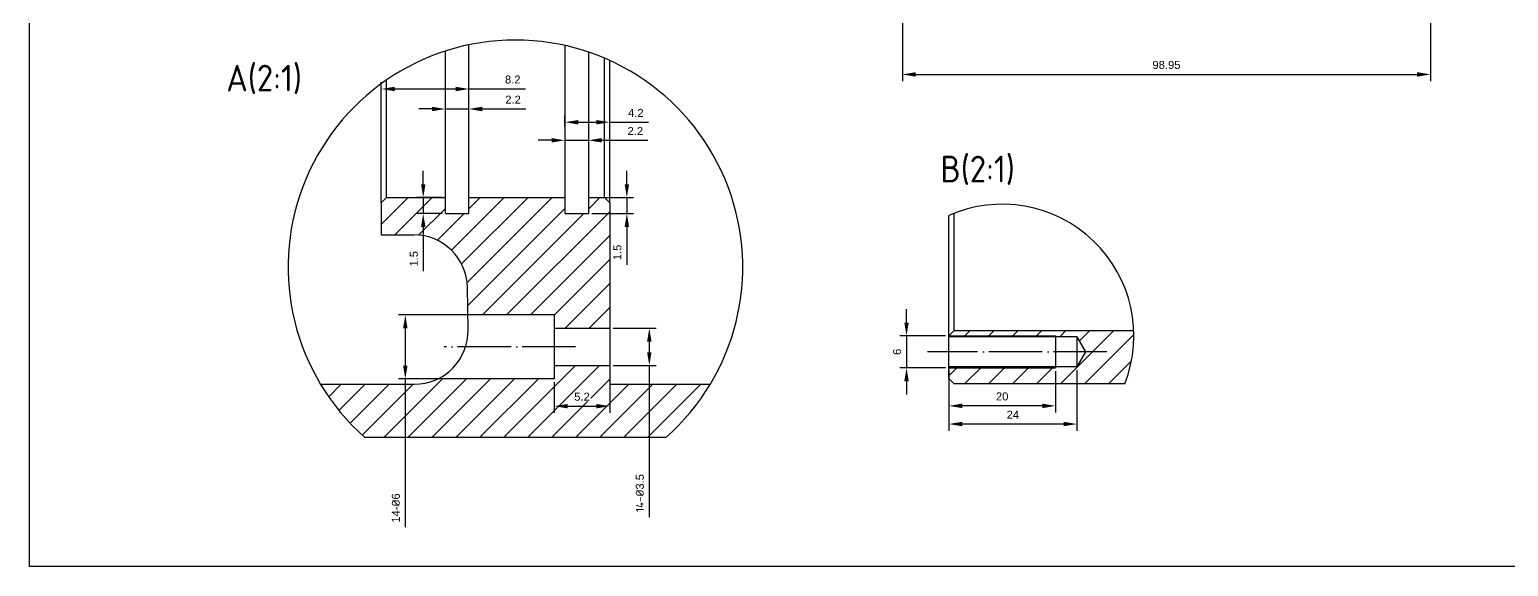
# Model space of a CAD drawing. Header units: millimetres. Extents: x -1183 to 2432, y -404 to 1213.
# Drawn here: x 0 to 277.1, y 0 to 100.7 of the extents above; entities that cross this region are included whole.
import ezdxf

# ---------------------------------------------------------------- set-up
doc = ezdxf.new("R2010")
doc.units = ezdxf.units.MM
doc.linetypes.add('c10', pattern=[12, 10, -1, 0, -1])
for name, color, linetype in [('中心線', 1, 'c10'), ('標註', 3, 'Continuous'), ('系實現', 4, 'Continuous'), ('細實線', 4, 'Continuous')]:
    doc.layers.add(name, color=color, linetype=linetype)
doc.styles.get("Standard").update_dxf_attribs({"font": 'isocp.shx', "height": 5, "bigfont": 'chineset.shx'})
doc.styles.add('可註解', font='arial.ttf')
doc.dimstyles.new('ISO-25', dxfattribs={"dimtxt": 1.5, "dimasz": 2.5, "dimexe": 1.25, "dimexo": 0.625, "dimgap": 1, "dimtad": 1, "dimdec": 3, "dimdsep": 46, "dimtxsty": '可註解', "dimcen": 2.5, "dimclrd": 3, "dimclre": 3, "dimclrt": 3, "dimadec": 1, "dimazin": 0, "dimtfac": 1, "dimtdec": 3, "dimtmove": 0, "dimatfit": 3, "dimfxl": 1, "dimtfill": 1, "dimtfillclr": 256, "dimarcsym": 0})

# ---------------------------------------------------------------- blocks, each defined once
blk = doc.blocks.new('*D252')
at = {"layer": '標註', "color": 3, "lineweight": -2, "transparency": 16777216}
for p, q in [((100.31, 82.56), (100.31, 84.55)), ((102.81, 83.3), (106.21, 83.3)), ((108.71, 82.56), (108.71, 84.55)), ((108.71, 83.3), (115.99, 83.3))]:
    blk.add_line(p, q, dxfattribs=at)
at = {"layer": '標註', "color": 3, "transparency": 16777216}
for points in [[(102.81, 83.71), (102.81, 82.88), (100.31, 83.3)], [(106.21, 83.71), (106.21, 82.88), (108.71, 83.3)]]:
    blk.add_solid(points, dxfattribs=at)
at = {"layer": '標註', "color": 3, "transparency": 16777216, "insert": (113.6, 85.05), "char_height": 1.5, "attachment_point": 5, "style": '可註解', "bg_fill": 3, "box_fill_scale": 1.1, "bg_fill_color": 256, "bg_fill_true_color": 13158600, "bg_fill_transparency": 0}
blk.add_mtext('4.2', dxfattribs=at)
blk = doc.blocks.new('*D253')
at = {"layer": '標註', "color": 3, "lineweight": -2, "transparency": 16777216}
for p, q in [((100.31, 80.9), (100.31, 78.66)), ((104.71, 80.9), (104.71, 78.66)), ((97.81, 79.91), (95.31, 79.91)), ((100.31, 79.91), (104.71, 79.91)), ((107.21, 79.91), (115.87, 79.91))]:
    blk.add_line(p, q, dxfattribs=at)
at = {"layer": '標註', "color": 3, "transparency": 16777216}
for points in [[(97.81, 80.32), (97.81, 79.49), (100.31, 79.91)], [(107.21, 80.32), (107.21, 79.49), (104.71, 79.91)]]:
    blk.add_solid(points, dxfattribs=at)
at = {"layer": '標註', "color": 3, "transparency": 16777216, "insert": (113.5, 81.66), "char_height": 1.5, "attachment_point": 5, "style": '可註解', "bg_fill": 3, "box_fill_scale": 1.1, "bg_fill_color": 256, "bg_fill_true_color": 13158600, "bg_fill_transparency": 0}
blk.add_mtext('2.2', dxfattribs=at)
blk = doc.blocks.new('*D254')
at = {"layer": '標註', "color": 3, "lineweight": -2, "transparency": 16777216}
for p, q in [((65.91, 82.62), (65.91, 90.78)), ((68.41, 89.53), (79.81, 89.53)), ((82.31, 82.62), (82.31, 90.78)), ((82.31, 89.53), (92.9, 89.53))]:
    blk.add_line(p, q, dxfattribs=at)
at = {"layer": '標註', "color": 3, "transparency": 16777216}
for points in [[(68.41, 89.95), (68.41, 89.11), (65.91, 89.53)], [(79.81, 89.95), (79.81, 89.11), (82.31, 89.53)]]:
    blk.add_solid(points, dxfattribs=at)
at = {"layer": '標註', "color": 3, "transparency": 16777216, "insert": (90.54, 91.3), "char_height": 1.5, "attachment_point": 5, "style": '可註解', "bg_fill": 3, "box_fill_scale": 1.1, "bg_fill_color": 256, "bg_fill_true_color": 13158600, "bg_fill_transparency": 0}
blk.add_mtext('8.2', dxfattribs=at)
blk = doc.blocks.new('*D255')
at = {"layer": '標註', "color": 3, "lineweight": -2, "transparency": 16777216}
for p, q in [((77.91, 82.04), (77.91, 87.03)), ((82.31, 82.04), (82.31, 87.03)), ((75.41, 85.78), (72.91, 85.78)), ((77.91, 85.78), (82.31, 85.78)), ((84.81, 85.78), (92.97, 85.78))]:
    blk.add_line(p, q, dxfattribs=at)
at = {"layer": '標註', "color": 3, "transparency": 16777216}
for points in [[(75.41, 86.2), (75.41, 85.36), (77.91, 85.78)], [(84.81, 86.2), (84.81, 85.36), (82.31, 85.78)]]:
    blk.add_solid(points, dxfattribs=at)
at = {"layer": '標註', "color": 3, "transparency": 16777216, "insert": (90.6, 87.53), "char_height": 1.5, "attachment_point": 5, "style": '可註解', "bg_fill": 3, "box_fill_scale": 1.1, "bg_fill_color": 256, "bg_fill_true_color": 13158600, "bg_fill_transparency": 0}
blk.add_mtext('2.2', dxfattribs=at)
blk = doc.blocks.new('*D256')
at = {"layer": '標註', "color": 3, "lineweight": -2, "transparency": 16777216}
for p, q in [((73.76, 71.68), (73.76, 74.18)), ((77.29, 69.18), (72.51, 69.18)), ((73.76, 69.18), (73.76, 66.18)), ((77.29, 66.18), (72.51, 66.18)), ((73.76, 63.68), (73.76, 55.39))]:
    blk.add_line(p, q, dxfattribs=at)
at = {"layer": '標註', "color": 3, "transparency": 16777216}
for points in [[(73.35, 71.68), (74.18, 71.68), (73.76, 69.18)], [(73.35, 63.68), (74.18, 63.68), (73.76, 66.18)]]:
    blk.add_solid(points, dxfattribs=at)
at = {"layer": '標註', "color": 3, "transparency": 16777216, "insert": (72, 57.69), "char_height": 1.5, "attachment_point": 5, "rotation": 90, "style": '可註解', "bg_fill": 3, "box_fill_scale": 1.1, "bg_fill_color": 256, "bg_fill_true_color": 13158600, "bg_fill_transparency": 0}
blk.add_mtext('1.5', dxfattribs=at)
blk = doc.blocks.new('*D257')
at = {"layer": '標註', "color": 3, "lineweight": -2, "transparency": 16777216}
for p, q in [((111.92, 71.68), (111.92, 74.18)), ((105.34, 69.18), (113.17, 69.18)), ((111.92, 69.18), (111.92, 66.18)), ((105.34, 66.18), (113.17, 66.18)), ((111.92, 63.68), (111.92, 56.58))]:
    blk.add_line(p, q, dxfattribs=at)
at = {"layer": '標註', "color": 3, "transparency": 16777216}
for points in [[(111.5, 71.68), (112.33, 71.68), (111.92, 69.18)], [(111.5, 63.68), (112.33, 63.68), (111.92, 66.18)]]:
    blk.add_solid(points, dxfattribs=at)
at = {"layer": '標註', "color": 3, "transparency": 16777216, "insert": (110.15, 58.88), "char_height": 1.5, "attachment_point": 5, "rotation": 90, "style": '可註解', "bg_fill": 3, "box_fill_scale": 1.1, "bg_fill_color": 256, "bg_fill_true_color": 13158600, "bg_fill_transparency": 0}
blk.add_mtext('1.5', dxfattribs=at)
blk = doc.blocks.new('*D258')
at = {"layer": '標註', "color": 3, "lineweight": -2, "transparency": 16777216}
for p, q in [((98.31, 34.56), (98.31, 28.81)), ((108.71, 34.56), (108.71, 28.81)), ((100.81, 30.06), (106.21, 30.06))]:
    blk.add_line(p, q, dxfattribs=at)
at = {"layer": '標註', "color": 3, "transparency": 16777216}
for points in [[(100.81, 30.47), (100.81, 29.64), (98.31, 30.06)], [(106.21, 30.47), (106.21, 29.64), (108.71, 30.06)]]:
    blk.add_solid(points, dxfattribs=at)
at = {"layer": '標註', "color": 3, "transparency": 16777216, "insert": (103.51, 31.82), "char_height": 1.5, "attachment_point": 5, "style": '可註解', "bg_fill": 3, "box_fill_scale": 1.1, "bg_fill_color": 256, "bg_fill_true_color": 13158600, "bg_fill_transparency": 0}
blk.add_mtext('5.2', dxfattribs=at)
blk = doc.blocks.new('*D259')
at = {"layer": '標註', "color": 3, "lineweight": -2, "transparency": 16777216}
for p, q in [((109.34, 44.68), (117.38, 44.68)), ((116.13, 42.18), (116.13, 40.18)), ((109.34, 37.68), (117.38, 37.68)), ((116.13, 37.68), (116.13, 9.26))]:
    blk.add_line(p, q, dxfattribs=at)
at = {"layer": '標註', "color": 3, "transparency": 16777216}
for points in [[(115.71, 42.18), (116.54, 42.18), (116.13, 44.68)], [(115.71, 40.18), (116.54, 40.18), (116.13, 37.68)]]:
    blk.add_solid(points, dxfattribs=at)
at = {"layer": '標註', "color": 3, "transparency": 16777216, "insert": (114.36, 13.77), "char_height": 1.5, "attachment_point": 5, "rotation": 90, "style": '可註解', "bg_fill": 3, "box_fill_scale": 1.1, "bg_fill_color": 256, "bg_fill_true_color": 13158600, "bg_fill_transparency": 0}
blk.add_mtext('{\\fISOCPEUR|b0|i0|c136|p34;14-%%C}3.5', dxfattribs=at)
blk = doc.blocks.new('*D260')
at = {"layer": '標註', "color": 3, "lineweight": -2, "transparency": 16777216}
for p, q in [((89.59, 47.18), (69.15, 47.18)), ((70.4, 44.68), (70.4, 37.68)), ((89.59, 35.18), (69.15, 35.18)), ((70.4, 35.18), (70.4, 7.35))]:
    blk.add_line(p, q, dxfattribs=at)
at = {"layer": '標註', "color": 3, "transparency": 16777216}
for points in [[(69.99, 44.68), (70.82, 44.68), (70.4, 47.18)], [(69.99, 37.68), (70.82, 37.68), (70.4, 35.18)]]:
    blk.add_solid(points, dxfattribs=at)
at = {"layer": '標註', "color": 3, "transparency": 16777216, "insert": (68.64, 10.96), "char_height": 1.5, "attachment_point": 5, "rotation": 90, "style": '可註解', "bg_fill": 3, "box_fill_scale": 1.1, "bg_fill_color": 256, "bg_fill_true_color": 13158600, "bg_fill_transparency": 0}
blk.add_mtext('14-{\\fISOCPEUR|b0|i0|c136|p34;%%C}6', dxfattribs=at)
blk = doc.blocks.new('*D263')
at = {"layer": '標註', "color": 3, "lineweight": -2, "transparency": 16777216}
for p, q in [((163.55, 120.03), (163.55, 91.01)), ((262.5, 120.03), (262.5, 91.01)), ((166.05, 92.26), (260, 92.26))]:
    blk.add_line(p, q, dxfattribs=at)
at = {"layer": '標註', "color": 3, "transparency": 16777216}
for points in [[(166.05, 92.68), (166.05, 91.84), (163.55, 92.26)], [(260, 92.68), (260, 91.84), (262.5, 92.26)]]:
    blk.add_solid(points, dxfattribs=at)
at = {"layer": '標註', "color": 3, "transparency": 16777216, "insert": (213.03, 94.03), "char_height": 1.5, "attachment_point": 5, "style": '可註解', "bg_fill": 3, "box_fill_scale": 1.1, "bg_fill_color": 256, "bg_fill_true_color": 13158600, "bg_fill_transparency": 0}
blk.add_mtext('98.95', dxfattribs=at)
blk = doc.blocks.new('*D264')
at = {"layer": '標註', "color": 3, "lineweight": -2, "transparency": 16777216}
for p, q in [((172.25, 36.82), (172.25, 25.45)), ((196.25, 36.82), (196.25, 25.45)), ((193.75, 26.7), (174.75, 26.7))]:
    blk.add_line(p, q, dxfattribs=at)
at = {"layer": '標註', "color": 3, "transparency": 16777216}
for points in [[(174.75, 27.12), (174.75, 26.29), (172.25, 26.7)], [(193.75, 27.12), (193.75, 26.29), (196.25, 26.7)]]:
    blk.add_solid(points, dxfattribs=at)
at = {"layer": '標註', "color": 3, "transparency": 16777216, "insert": (184.25, 28.46), "char_height": 1.5, "attachment_point": 5, "style": '可註解', "bg_fill": 3, "box_fill_scale": 1.1, "bg_fill_color": 256, "bg_fill_true_color": 13158600, "bg_fill_transparency": 0}
blk.add_mtext('24', dxfattribs=at)
blk = doc.blocks.new('*D265')
at = {"layer": '標註', "color": 3, "lineweight": -2, "transparency": 16777216}
for p, q in [((172.25, 36.62), (172.25, 28.86)), ((192.25, 36.62), (192.25, 28.86)), ((189.75, 30.11), (174.75, 30.11))]:
    blk.add_line(p, q, dxfattribs=at)
at = {"layer": '標註', "color": 3, "transparency": 16777216}
for points in [[(174.75, 30.53), (174.75, 29.69), (172.25, 30.11)], [(189.75, 30.53), (189.75, 29.69), (192.25, 30.11)]]:
    blk.add_solid(points, dxfattribs=at)
at = {"layer": '標註', "color": 3, "transparency": 16777216, "insert": (182.25, 31.87), "char_height": 1.5, "attachment_point": 5, "style": '可註解', "bg_fill": 3, "box_fill_scale": 1.1, "bg_fill_color": 256, "bg_fill_true_color": 13158600, "bg_fill_transparency": 0}
blk.add_mtext('20', dxfattribs=at)
blk = doc.blocks.new('*D266')
at = {"layer": '標註', "color": 3, "lineweight": -2, "transparency": 16777216}
for p, q in [((164.32, 45.74), (164.32, 48.24)), ((171.62, 43.24), (163.07, 43.24)), ((164.32, 43.24), (164.32, 37.24)), ((171.62, 37.24), (163.07, 37.24)), ((164.32, 34.74), (164.32, 32.24))]:
    blk.add_line(p, q, dxfattribs=at)
at = {"layer": '標註', "color": 3, "transparency": 16777216}
for points in [[(163.91, 45.74), (164.74, 45.74), (164.32, 43.24)], [(163.91, 34.74), (164.74, 34.74), (164.32, 37.24)]]:
    blk.add_solid(points, dxfattribs=at)
at = {"layer": '標註', "color": 3, "transparency": 16777216, "insert": (162.56, 40.24), "char_height": 1.5, "attachment_point": 5, "rotation": 90, "style": '可註解', "bg_fill": 3, "box_fill_scale": 1.1, "bg_fill_color": 256, "bg_fill_true_color": 13158600, "bg_fill_transparency": 0}
blk.add_mtext('6', dxfattribs=at)

msp = doc.modelspace()

# ---------------------------------------------------------------- hatches: boundary and pattern name
at = {"layer": '系實現'}
h = msp.add_hatch(dxfattribs=at)
h.set_pattern_fill('ANSI31', color=256)
h.set_pattern_definition([(45, (-87.889, 588.339), (-2.245064, 2.245064), [])])
h.paths.add_polyline_path([(98.3112, 47.1829), (98.3112, 44.6829), (108.7112, 44.6829), (108.7112, 68.1829), (107.7112, 69.1829), (104.7112, 69.1829), (104.7112, 66.1829), (100.3112, 66.1829), (100.3112, 69.1829), (82.3112, 69.1829), (82.3112, 66.1829), (77.9112, 66.1829), (77.9112, 69.1829), (66.9112, 69.1829), (65.9112, 68.1829), (65.9112, 62.1829), (72.0322, 62.1829, -0.40970113), (82.031, 52.3372), (82.1106, 47.1829)])
h.paths.add_polyline_path([(119.233, 24.1829, 0.0768066), (127.5566, 34.1829), (108.7112, 34.1829), (108.7112, 37.6829), (98.3112, 37.6829), (98.3112, 35.1829), (76.5146, 35.1829, -0.11323701), (72.1557, 34.1829), (54.5185, 34.1829, 0.0768066), (62.8421, 24.1829)])
h.paths.add_polyline_path([(197.8506, 40.2404), (196.248, 37.4404), (192.248, 37.4404), (192.248, 37.2404), (172.248, 37.2404), (172.248, 35.2404), (173.248, 34.2404), (205.2317, 34.2404, 0.10380881), (206.9108, 44.2404), (173.248, 44.2404), (172.248, 43.2404), (192.248, 43.2404), (196.248, 43.0404), (197.8646, 40.2404)])

# ---------------------------------------------------------------- linework, layer by layer
for p, q in [((82.3112, 66.1829), (82.3112, 97.8116)), ((100.3112, 97.6933), (100.3112, 66.1829)), ((77.9112, 66.1829), (77.9112, 96.6422)), ((104.7112, 96.4608), (104.7112, 66.1829)), ((107.7112, 69.1829), (107.7112, 95.3163)), ((108.7112, 68.1829), (108.7112, 94.8757)), ((65.9112, 68.1829), (65.9112, 90.5157)), ((66.9112, 69.1829), (66.9112, 91.2243)), ((66.9112, 69.1829), (65.9112, 68.1829)), ((65.9112, 68.1829), (65.9112, 62.1829)), ((66.9112, 69.1829), (77.9112, 69.1829)), ((82.3112, 69.1829), (100.3112, 69.1829)), ((104.7112, 69.1829), (107.7112, 69.1829)), ((107.7112, 69.1829), (108.7112, 68.1829)), ((108.7112, 68.1829), (108.7112, 34.1829)), ((77.9112, 66.1829), (82.3112, 66.1829)), ((100.3112, 66.1829), (104.7112, 66.1829)), ((172.248, 43.2404), (172.248, 65.807)), ((173.248, 44.2404), (173.248, 66.2241)), ((65.9112, 62.1829), (72.0322, 62.1829)), ((82.1545, 44.3372), (82.031, 52.3372)), ((98.3112, 47.1829), (82.1106, 47.1829)), ((98.3112, 47.1829), (98.3112, 35.1829)), ((98.3112, 44.6829), (98.3112, 37.6829)), ((98.3112, 44.6829), (108.7112, 44.6829)), ((172.248, 43.2404), (192.248, 43.2404)), ((196.248, 43.0404), (172.248, 43.0404)), ((192.248, 43.2404), (192.248, 37.2404)), ((196.248, 43.0404), (196.248, 37.4404)), ((196.248, 43.0404), (197.8576, 40.2526)), ((197.8576, 40.2526), (196.248, 37.4404)), ((98.3112, 37.6829), (108.7112, 37.6829)), ((196.248, 37.4404), (172.248, 37.4404)), ((172.248, 37.2404), (192.248, 37.2404)), ((98.3112, 35.1829), (76.5146, 35.1829))]:
    msp.add_line(p, q)
msp.add_lwpolyline([(0, 297), (420, 297), (420, 0), (0, 0)], close=True)
for points in [[(205.2317, 34.2404), (173.248, 34.2404), (172.248, 35.2404), (172.248, 43.2404), (173.248, 44.2404), (206.9108, 44.2404)], [(54.5185, 34.1829), (72.1557, 34.1829)], [(108.7112, 34.1829), (127.5566, 34.1829)], [(119.233, 24.1829), (62.8421, 24.1829)]]:
    msp.add_lwpolyline(points)
for centre, start, end in [((72.0322, 52.1829), 0.884128, 90), ((72.1557, 44.1829), 270, 0.884128)]:
    msp.add_arc(centre, 10, start, end)
at = {"layer": '中心線'}
for p, q in [((102.3112, 41.1829), (77.6951, 41.1829)), ((201.8506, 40.2404), (168.248, 40.2404))]:
    msp.add_line(p, q, dxfattribs=at)
at = {"layer": '細實線'}
for centre, radius, start, end in [((91.0375, 56.1157), 42.5992, 311.443235, 228.556765), ((182.248, 43.2404), 24.683, 338.615585, 113.899727)]:
    msp.add_arc(centre, radius, start, end, dxfattribs=at)

# ---------------------------------------------------------------- texts
at = {"layer": '標註', "char_height": 5, "attachment_point": 1}
for s, width, insert in [('A(2:1)', 27.464251, (36.8599, 94.0735)), ('B(2:1)', 12.272886, (170.6643, 77.0248))]:
    msp.add_mtext_dynamic_manual_height_columns(s, width=width, gutter_width=25, heights=[0], dxfattribs=dict(at, insert=insert))

# ---------------------------------------------------------------- next in the draw order: dimensions: what is measured, and where the dimension line sits
at = {"layer": '標註'}
for base, p1, p2, picture, middle in [((262.5004, 92.2598), (163.5504, 120.658), (262.5004, 120.658), '*D263', (213.0254, 94.0256)), ((172.248, 26.702), (196.248, 37.4404), (172.248, 37.4404), '*D264', (184.248, 28.4551))]:
    dim = msp.add_linear_dim(base=base, p1=p1, p2=p2, dimstyle='ISO-25', dxfattribs=at)
    dim.commit()
    dim.dimension.update_dxf_attribs({"geometry": picture, "text_midpoint": middle})
for base, p1, p2, text, picture, middle in [((65.9112, 89.5304), (82.3112, 81.9972), (65.9112, 81.9972), '8.2', '*D254', (90.5388, 89.5304)), ((108.7112, 83.2951), (100.3112, 81.9381), (108.7112, 81.9381), '4.2', '*D252', (113.5991, 83.2951))]:
    dim = msp.add_linear_dim(base=base, p1=p1, p2=p2, text=text, dimstyle='ISO-25', dxfattribs=at)
    dim.commit()
    dim.dimension.update_dxf_attribs({"geometry": picture, "text_midpoint": middle, "dimtype": 160})
for base, p1, p2, text, picture, middle in [((73.7643, 66.1829), (77.9112, 69.1829), (77.9112, 66.1829), '1.5', '*D256', (73.7643, 57.6868)), ((111.9158, 66.1829), (104.7112, 69.1829), (104.7112, 66.1829), '1.5', '*D257', (111.9158, 58.8824)), ((70.4026, 35.1829), (90.2109, 47.1829), (90.2109, 35.1829), '14-{\\fISOCPEUR|b0|i0|c136|p34;%%C}6', '*D260', (70.4026, 10.9585))]:
    dim = msp.add_linear_dim(base=base, p1=p1, p2=p2, angle=90, text=text, dimstyle='ISO-25', dxfattribs=at)
    dim.commit()
    dim.dimension.update_dxf_attribs({"geometry": picture, "text_midpoint": middle, "dimtype": 160})
dim = msp.add_linear_dim(base=(108.7112, 30.0579), p1=(98.3112, 35.1829), p2=(108.7112, 35.1829), text='5.2', dimstyle='ISO-25', dxfattribs=at)
dim.commit()
dim.dimension.update_dxf_attribs({"geometry": '*D258', "text_midpoint": (103.5112, 31.8237)})

# ---------------------------------------------------------------- next in the draw order: dimensions: what is measured, and where the dimension line sits
for base, p1, p2, picture, middle in [((82.3112, 85.7804), (77.9112, 81.4125), (82.3112, 81.4125), '*D255', (90.5964, 85.7804)), ((104.7112, 79.9081), (100.3112, 81.5293), (104.7112, 81.5293), '*D253', (113.4963, 79.9081))]:
    dim = msp.add_linear_dim(base=base, p1=p1, p2=p2, text='2.2', dimstyle='ISO-25', dxfattribs=at)
    dim.commit()
    dim.dimension.update_dxf_attribs({"geometry": picture, "text_midpoint": middle, "dimtype": 160})
dim = msp.add_linear_dim(base=(116.1268, 37.6829), p1=(108.7112, 44.6829), p2=(108.7112, 37.6829), angle=90, text='{\\fISOCPEUR|b0|i0|c136|p34;14-%%C}3.5', dimstyle='ISO-25', dxfattribs=at)
dim.commit()
dim.dimension.update_dxf_attribs({"geometry": '*D259', "text_midpoint": (116.1268, 13.7727), "dimtype": 160})
dim = msp.add_linear_dim(base=(172.248, 30.1083), p1=(192.248, 37.2404), p2=(172.248, 37.2404), dimstyle='ISO-25', dxfattribs=at)
dim.commit()
dim.dimension.update_dxf_attribs({"geometry": '*D265', "text_midpoint": (182.248, 31.8742)})

# ---------------------------------------------------------------- next in the draw order: dimensions: what is measured, and where the dimension line sits
dim = msp.add_linear_dim(base=(164.3237, 37.2404), p1=(172.248, 43.2404), p2=(172.248, 37.2404), angle=90, dimstyle='ISO-25', dxfattribs=at)
dim.commit()
dim.dimension.update_dxf_attribs({"geometry": '*D266', "text_midpoint": (162.5579, 40.2404)})

doc.saveas('drawing.dxf')
